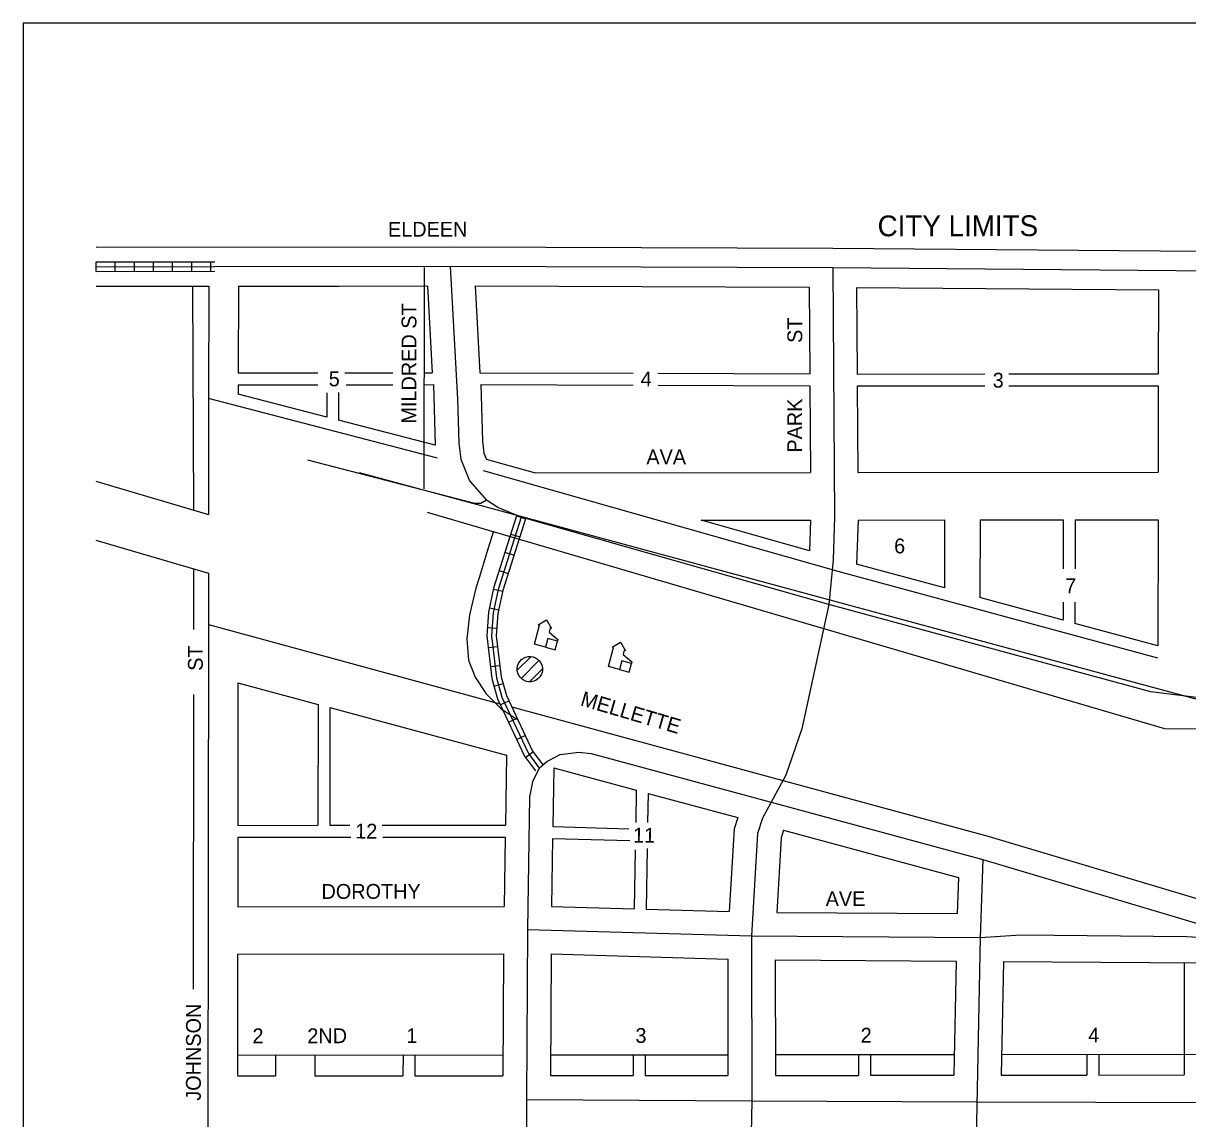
# Model space of a CAD drawing. Extents: x 1640413 to 2320954, y 15619537 to 16353278.
# Drawn here: x 1652808 to 1654770, y 15648026 to 15649871 of the extents above; entities that cross this region are included whole.
import ezdxf

# ---------------------------------------------------------------- set-up
doc = ezdxf.new("R2010")
doc.units = 0
for name, color, linetype in [('L10', 7, 'Continuous'), ('L13', 7, 'Continuous'), ('L18', 7, 'Continuous'), ('L2', 7, 'Continuous'), ('L23', 7, 'Continuous'), ('L3', 7, 'Continuous'), ('L5', 7, 'Continuous'), ('L9', 7, 'Continuous')]:
    doc.layers.add(name, color=color, linetype=linetype)

msp = doc.modelspace()

# ---------------------------------------------------------------- linework, layer by layer
at = {"layer": 'L10'}
for p, q in [((1653698.2, 15648852.3), (1653698.5, 15648852.5)), ((1653704.5, 15648816.1), (1653708.4, 15648830.6)), ((1653688.2, 15648820.4), (1653704.5, 15648816.1)), ((1653822.9, 15648814.7), (1653823.1, 15648814.9)), ((1653640.5, 15648781.5), (1653663.4, 15648804.4)), ((1653647, 15648768), (1653677.3, 15648797.9)), ((1653829.2, 15648778.5), (1653833, 15648792.9)), ((1653661.4, 15648762), (1653683.3, 15648784)), ((1653812.8, 15648782.8), (1653829.2, 15648778.5))]:
    msp.add_line(p, q, dxfattribs=at)
for points in [[(1653676, 15648858.2), (1653690, 15648866.3), (1653698.6, 15648852.2), (1653696.2, 15648852.8), (1653694.4, 15648845.9), (1653709.1, 15648833.4), (1653708.4, 15648830.6), (1653692, 15648834.9), (1653688.2, 15648820.4), (1653669.9, 15648825.3), (1653678.4, 15648857.6)], [(1653800.7, 15648820.6), (1653814.7, 15648828.7), (1653823.3, 15648814.6), (1653820.9, 15648815.2), (1653819.1, 15648808.2), (1653833.8, 15648795.8), (1653833, 15648792.9), (1653816.7, 15648797.3), (1653812.8, 15648782.8), (1653794.5, 15648787.7), (1653803.1, 15648819.9)]]:
    msp.add_lwpolyline(points, close=True, dxfattribs=at)
msp.add_ellipse((1653661.9, 15648783.5), major_axis=(10.7, -18.5), ratio=0.99935, dxfattribs=at)
at = {"layer": 'L13'}
msp.add_lwpolyline([(1659218.3, 15649871.2), (1652808.4, 15649871.2), (1652808.4, 15644262.5), (1659218.3, 15644262.5)], close=True, dxfattribs=at)
at = {"layer": 'L18'}
for p, q in [((1653120.9, 15649428.5), (1653120.7, 15649239.1)), ((1653170.9, 15649428.5), (1653170.7, 15649282.3)), ((1654720.9, 15649422.2), (1654720.7, 15649280.9)), ((1653170.7, 15649282.3), (1653304.6, 15649282.4)), ((1653350.4, 15649282.4), (1653431, 15649282.5)), ((1653483, 15649282.6), (1653497.6, 15649282.6)), ((1654213.4, 15649280.5), (1654428.6, 15649280.7)), ((1654468.9, 15649280.7), (1654720.7, 15649280.9)), ((1653170.7, 15649262.3), (1653304.6, 15649262.4)), ((1653170.7, 15649262.3), (1653170.7, 15649246.8)), ((1653352.6, 15649262.4), (1653431, 15649262.5)), ((1653483, 15649262.5), (1653499.5, 15649262.6)), ((1654213.6, 15649260.4), (1654428.6, 15649260.7)), ((1654468.9, 15649260.7), (1654720.7, 15649260.9)), ((1654720.7, 15649260.9), (1654720.6, 15649115)), ((1653120.7, 15649239.1), (1653120.5, 15649044.2)), ((1653319.7, 15649248.9), (1653319.6, 15649208)), ((1653339.7, 15649249.4), (1653339.6, 15649202.8)), ((1652930.8, 15649099.8), (1653120.5, 15649044.2)), ((1653669.6, 15649113.9), (1654134.6, 15649114.4)), ((1654214.6, 15649114.5), (1654720.6, 15649115)), ((1653950.6, 15649034.3), (1654134.9, 15649034.5)), ((1654215, 15649034.6), (1654360.5, 15649034.7)), ((1654360.5, 15649034.7), (1654360.3, 15648920.3)), ((1654420.5, 15649034.8), (1654420.3, 15648904)), ((1654420.5, 15649034.8), (1654560.5, 15649034.9)), ((1654560.5, 15649034.9), (1654560.4, 15648952.7)), ((1654580.5, 15649034.9), (1654580.4, 15648952.6)), ((1654580.5, 15649034.9), (1654720.6, 15649035.1)), ((1654720.5, 15649035.1), (1654720.2, 15648822.7)), ((1652930.6, 15649000.9), (1653120.4, 15648945.2)), ((1653120.3, 15648893.1), (1653118.4, 15647163.7)), ((1654560.3, 15648896.3), (1654560.3, 15648866.1)), ((1654580.3, 15648896.3), (1654580.3, 15648860.6)), ((1653170.1, 15648760.7), (1653169.9, 15648520.3)), ((1653305.1, 15648724.2), (1653304.9, 15648520.5)), ((1653325.1, 15648718.8), (1653324.9, 15648520.5)), ((1653169.9, 15648520.3), (1653304.9, 15648520.5)), ((1653324.9, 15648520.5), (1653358.7, 15648520.5)), ((1653412.9, 15648520.6), (1653620.6, 15648520.8)), ((1653169.9, 15648500.3), (1653169.7, 15648383.3)), ((1653169.9, 15648500.3), (1653360.2, 15648500.5)), ((1653169.9, 15648500.3), (1653359.5, 15648500.3)), ((1653414, 15648500.6), (1653620.3, 15648500.8)), ((1653169.7, 15648383.3), (1653618.5, 15648383.8)), ((1653169.6, 15648303.3), (1653169.4, 15648099.5)), ((1653169.6, 15648303.3), (1653617.6, 15648303.8)), ((1654764.5, 15648289.1), (1654764.3, 15648100)), ((1653169.4, 15648133.4), (1653616.7, 15648133.8)), ((1653233.4, 15648133.5), (1653233.4, 15648098.5)), ((1653299.4, 15648133.5), (1653299.4, 15648098.5)), ((1653696.7, 15648133.9), (1653995.6, 15648134.2)), ((1654075.6, 15648134.3), (1654376.7, 15648134.6)), ((1654456.7, 15648134.7), (1654999.3, 15648135.2)), ((1654600.3, 15648134.8), (1654600.3, 15648099.8)), ((1654620.3, 15648134.8), (1654620.3, 15648099.8)), ((1654075.6, 15648099.3), (1654215.6, 15648099.4)), ((1654235.6, 15648099.5), (1654376, 15648099.6)), ((1654456, 15648099.7), (1654600.3, 15648099.8)), ((1654620.3, 15648099.8), (1654764.3, 15648100)), ((1653169.4, 15648098.4), (1653233.4, 15648098.5)), ((1653299.4, 15648098.5), (1653448, 15648098.7)), ((1653468, 15648098.7), (1653616.5, 15648098.8)), ((1653696.5, 15648098.9), (1653836.1, 15648099.1)), ((1653856.1, 15648099.1), (1653995.6, 15648099.2))]:
    msp.add_line(p, q, dxfattribs=at)
for points in [[(1652931.1, 15649494.2), (1653527.6, 15649494.9), (1654172.4, 15649492.7), (1655137.3, 15649484.7)], [(1652931.1, 15649428.2), (1653120.9, 15649428.5)], [(1653170.9, 15649428.5), (1653339.9, 15649428.7)], [(1653339.9, 15649428.7), (1653489.4, 15649428.9)], [(1653489.4, 15649428.9), (1653497.6, 15649282.6)], [(1653569.5, 15649428.8), (1654132.4, 15649426.8)], [(1653569.5, 15649428.8), (1653577.8, 15649282.7)], [(1654132.4, 15649426.8), (1654133.4, 15649280.8)], [(1654212.4, 15649426.3), (1654720.9, 15649422.2)], [(1654212.4, 15649426.3), (1654213.4, 15649280.5)], [(1653577.8, 15649282.7), (1653835.7, 15649281.8)], [(1653877.7, 15649281.7), (1654133.4, 15649280.8)], [(1653499.5, 15649262.6), (1653502.4, 15649160.5)], [(1653579.5, 15649262.7), (1653835.7, 15649261.8)], [(1653579.5, 15649262.7), (1653582.3, 15649167.2), (1653584.6, 15649147.3), (1653588.9, 15649136.8)], [(1653878, 15649261.7), (1654133.6, 15649260.8)], [(1654133.6, 15649260.8), (1654134.6, 15649114.4)], [(1654213.6, 15649260.4), (1654214.6, 15649114.5)], [(1653506.1, 15649138.9), (1653120.7, 15649239.1)], [(1653319.6, 15649208), (1653170.7, 15649246.8)], [(1653502.4, 15649160.5), (1653339.6, 15649202.8)], [(1653669.6, 15649113.9), (1653588.9, 15649136.8)], [(1654720.2, 15648802), (1654181.2, 15648948.2), (1653583.7, 15649117.5)], [(1654133.2, 15648982.6), (1653950.6, 15649034.3)], [(1654134.9, 15649034.5), (1654133.2, 15648982.6)], [(1654215, 15649034.6), (1654212.5, 15648960.4)], [(1653120.4, 15648945.2), (1653120.3, 15648858.7)], [(1654360.3, 15648920.3), (1654212.5, 15648960.4)], [(1654560.3, 15648866.1), (1654420.3, 15648904)], [(1653120.3, 15648858.7), (1653611.2, 15648725.3)], [(1654720.2, 15648822.7), (1654580.3, 15648860.6)], [(1653170.1, 15648760.7), (1653305.1, 15648724.2)], [(1653325.1, 15648718.8), (1653622.5, 15648638.6)], [(1653631.5, 15648719.8), (1654435.8, 15648501.4), (1654894.3, 15648364.7), (1655158.5, 15648283)], [(1653622.5, 15648638.6), (1653620.6, 15648520.8)], [(1653702.1, 15648617.1), (1653700.6, 15648518.5)], [(1653702.1, 15648617.1), (1653841.1, 15648579.6)], [(1653841.1, 15648579.6), (1653840.2, 15648525.5)], [(1653861, 15648574.2), (1653860.2, 15648525.2)], [(1653861, 15648574.2), (1654012.2, 15648533.5)], [(1654012.2, 15648533.5), (1654005.9, 15648514.4), (1653997.8, 15648375.2)], [(1653700.6, 15648518.5), (1653828.6, 15648514.8)], [(1654089.5, 15648512.5), (1654085.2, 15648499.4), (1654077.8, 15648373.8)], [(1654089.5, 15648512.5), (1654383.9, 15648432.6)], [(1653620.3, 15648500.8), (1653618.5, 15648383.8)], [(1653700.3, 15648498.5), (1653698.5, 15648383.9)], [(1653700.3, 15648498.5), (1653830.2, 15648494.7)], [(1653839.5, 15648479), (1653837.9, 15648379.8)], [(1653859.5, 15648481.3), (1653857.9, 15648379.3)], [(1654383.9, 15648432.6), (1654382, 15648371.8)], [(1653698.5, 15648383.9), (1653837.9, 15648379.8)], [(1653857.9, 15648379.3), (1653997.8, 15648375.2)], [(1654077.8, 15648373.8), (1654382, 15648371.8)], [(1653617.6, 15648303.8), (1653616.5, 15648098.8)], [(1653697.6, 15648303.8), (1653696.5, 15648098.9)], [(1653697.6, 15648303.8), (1653995.4, 15648295.3)], [(1653995.4, 15648295.3), (1653995.6, 15648099.2)], [(1654075.4, 15648293.9), (1654379.9, 15648291.8)], [(1654075.4, 15648293.9), (1654075.6, 15648099.3)], [(1654379.9, 15648291.8), (1654376, 15648099.6)], [(1654459.9, 15648291.2), (1654456, 15648099.7)], [(1654459.9, 15648291.2), (1654870.3, 15648288.4)], [(1653448.2, 15648133.7), (1653448, 15648098.7)], [(1653468.2, 15648133.7), (1653468, 15648098.7)], [(1653836.1, 15648134.1), (1653836.1, 15648099.1)], [(1653856.1, 15648134.1), (1653856.1, 15648099.1)], [(1654215.6, 15648134.4), (1654215.6, 15648099.4)], [(1654235.6, 15648134.4), (1654235.6, 15648099.5)]]:
    msp.add_lwpolyline(points, dxfattribs=at)
at = {"layer": 'L2'}
for p, q in [((1653093.6, 15649428.4), (1653095, 15649051.6)), ((1653095.4, 15648952.5), (1653095.3, 15648850)), ((1653095.1, 15648741), (1653094.6, 15648244.7))]:
    msp.add_line(p, q, dxfattribs=at)
at = {"layer": 'L3'}
for points in [[(1653131.2, 15649461.5), (1653527.6, 15649461.9), (1654172.2, 15649459.7), (1655136.1, 15649451.7), (1655305.4, 15649440.8)], [(1653527.6, 15649461.9), (1653540.2, 15649238.3), (1653542.3, 15649164.3), (1653545.5, 15649137.3), (1653560.5, 15649100.4), (1653588.7, 15649068.1)], [(1654172.2, 15649459.7), (1654175.1, 15649039.8), (1654172.7, 15648967.7), (1654165.7, 15648892.3), (1654120.2, 15648683.2), (1654093.4, 15648604.9), (1654068.3, 15648559.7)], [(1653588.7, 15649068.1), (1653579.2, 15649062.2), (1653569, 15649062.6), (1653287.7, 15649135.7)], [(1655276.1, 15648699.9), (1655146.2, 15648712.8), (1654821.2, 15648731.1), (1654708.3, 15648745.1), (1654165.7, 15648892.3), (1653647.1, 15649039.2), (1653607.9, 15649055.7), (1653588.7, 15649068.1)], [(1653677.8, 15648616.9), (1653690.5, 15648628.2), (1653713, 15648640), (1653744.6, 15648643.9), (1653765.3, 15648641.5), (1654068.3, 15648559.7), (1654424.9, 15648462.9), (1654882.7, 15648326.4), (1655207.4, 15648226)], [(1653677.8, 15648616.9), (1653666.3, 15648593.6), (1653661.4, 15648568.6), (1653657.8, 15648345), (1653656.3, 15648058.6), (1653655.9, 15647661.8), (1653650.6, 15647254.5), (1653636.1, 15646850.3)], [(1654068.3, 15648559.7), (1654054, 15648532.6), (1654045.6, 15648506.9), (1654035.4, 15648334.1), (1654035.7, 15648056.7), (1654019.8, 15647263.7), (1654015.9, 15646846.7), (1654017.4, 15646510.3), (1654009.1, 15646364.6)], [(1654424.9, 15648462.9), (1654420.8, 15648331.5), (1654411.4, 15647878.1), (1654412.2, 15647660.8), (1654403.5, 15647258.9), (1654401.6, 15646846.6), (1654401.1, 15646460.5), (1654397.6, 15646161.8), (1654389.5, 15646076)], [(1653657.8, 15648345), (1654035.4, 15648334.1), (1654420.8, 15648331.5), (1654489.2, 15648336), (1654768.8, 15648333.2), (1654882.7, 15648326.4)], [(1653656.3, 15648058.6), (1654035.7, 15648056.7), (1654415.6, 15648054.8), (1654814.2, 15648053.4), (1655203.2, 15648048.9), (1655596.4, 15648043.9)]]:
    msp.add_lwpolyline(points, dxfattribs=at)
at = {"layer": 'L5'}
for p, q in [((1652931.2, 15649453.2), (1652931.1, 15649469.3)), ((1652963.4, 15649453.2), (1652963.4, 15649469.3)), ((1652995.6, 15649453.3), (1652995.6, 15649469.4)), ((1653027.8, 15649453.3), (1653027.8, 15649469.4)), ((1653060, 15649453.3), (1653060, 15649469.4)), ((1653092.2, 15649453.4), (1653092.2, 15649469.5)), ((1653124.5, 15649453.4), (1653124.4, 15649469.5)), ((1653483.9, 15649460.1), (1653483.5, 15649087.3)), ((1653639.5, 15649041.7), (1653654.8, 15649036.8)), ((1653629.7, 15649011), (1653645, 15649006.1)), ((1653619.9, 15648980.3), (1653635.3, 15648975.4)), ((1653610.1, 15648949.6), (1653625.5, 15648944.7)), ((1653600.3, 15648918), (1653616.1, 15648914.7)), ((1653593.7, 15648886.5), (1653609.4, 15648883.2)), ((1653590.3, 15648853.5), (1653606.3, 15648852.3)), ((1653591.5, 15648819.9), (1653607.5, 15648821.7)), ((1653595.3, 15648787.9), (1653611.3, 15648789.8)), ((1653601.3, 15648755), (1653616.8, 15648759.4)), ((1653612.1, 15648723.4), (1653626.7, 15648730.2)), ((1653625.8, 15648694.2), (1653640.4, 15648701)), ((1653639.4, 15648665), (1653654, 15648671.9)), ((1653654.4, 15648634.7), (1653667.2, 15648644.4))]:
    msp.add_line(p, q, dxfattribs=at)
for points in [[(1652931.1, 15649469.2), (1653131.1, 15649469.5)], [(1652931.2, 15649461.2), (1653131.2, 15649461.5)], [(1652931.2, 15649453.2), (1653131.2, 15649453.5)], [(1653374.2, 15649114.7), (1654889.7, 15648704.8), (1655220.1, 15648683.9)], [(1655220, 15648682.5), (1654731.6, 15648683.1), (1653489.2, 15649047.5)], [(1653639.5, 15649041.6), (1653600.8, 15648920), (1653592.3, 15648879.6), (1653589.3, 15648839.4), (1653597.8, 15648767.6), (1653607.4, 15648733.5), (1653652.7, 15648637), (1653671.4, 15648612.1)], [(1653647.1, 15649039.2), (1653608.5, 15648917.9), (1653600.2, 15648878.5), (1653597.3, 15648839.6), (1653605.6, 15648769.1), (1653614.9, 15648736.3), (1653659.5, 15648641.2), (1653677.8, 15648616.9)], [(1653654.8, 15649036.8), (1653616.3, 15648915.9), (1653608.2, 15648877.4), (1653605.3, 15648839.7), (1653613.5, 15648770.7), (1653622.5, 15648739.1), (1653666.4, 15648645.3), (1653684.2, 15648621.8)], [(1653600.3, 15649014.3), (1653589.6, 15648979.9), (1653576.4, 15648937), (1653571.1, 15648919.7), (1653560.1, 15648874.9), (1653555.5, 15648834.3), (1653558.8, 15648798.5), (1653569.8, 15648769.7), (1653588.5, 15648741.8), (1653613, 15648717.3), (1653640.1, 15648699)]]:
    msp.add_lwpolyline(points, dxfattribs=at)

# ---------------------------------------------------------------- texts
at = {"layer": 'L2'}
msp.add_text('CITY LIMITS', height=35, rotation=0.056, dxfattribs=at).set_placement((1654247.8, 15649512.5))
at = {"layer": 'L23'}
for s, rotation, p in [('5', 359.2837, (1653322.9, 15649260)), ('4', 359.2837, (1653848.5, 15649259.8)), ('3', 359.2837, (1654441.5, 15649257.7)), ('6', 359.2837, (1654275.5, 15648978.6)), ('7', 359.2837, (1654563.5, 15648911.4)), ('12', 359.2837, (1653367.5, 15648498.4)), ('11', 359.2837, (1653835.7, 15648491.5)), ('2', 0.0546, (1653194.6, 15648153.4)), ('1', 0.0546, (1653453.8, 15648153.7)), ('3', 0.0563, (1653839.8, 15648154)), ('2', 0.0544, (1654219.3, 15648154.4)), ('4', 0.0552, (1654602.7, 15648154.8))]:
    msp.add_text(s, height=25, rotation=rotation, dxfattribs=at).set_placement(p)
at = {"layer": 'L9'}
for s, rotation, p in [('ELDEEN', 0.056, (1653422.9, 15649511.7)), ('MILDRED ST', 89.9372, (1653470.6, 15649197)), ('ST', 89.9372, (1654120.8, 15649332.9)), ('PARK', 89.9372, (1654120.6, 15649148.1)), ('AVA', 0.0571, (1653858.2, 15649128.4)), ('ST', 89.9357, (1653110.9, 15648780.7)), ('MELLETTE', 343.6501, (1653745.6, 15648722.8)), ('DOROTHY', 0.056, (1653310.9, 15648396.6)), ('AVE', 0.0544, (1654160.3, 15648384.4)), ('JOHNSON', 89.9357, (1653107.5, 15648056.6)), ('2ND', 0.0546, (1653287, 15648153.5))]:
    msp.add_text(s, height=25, rotation=rotation, dxfattribs=at).set_placement(p)

doc.saveas('drawing.dxf')
